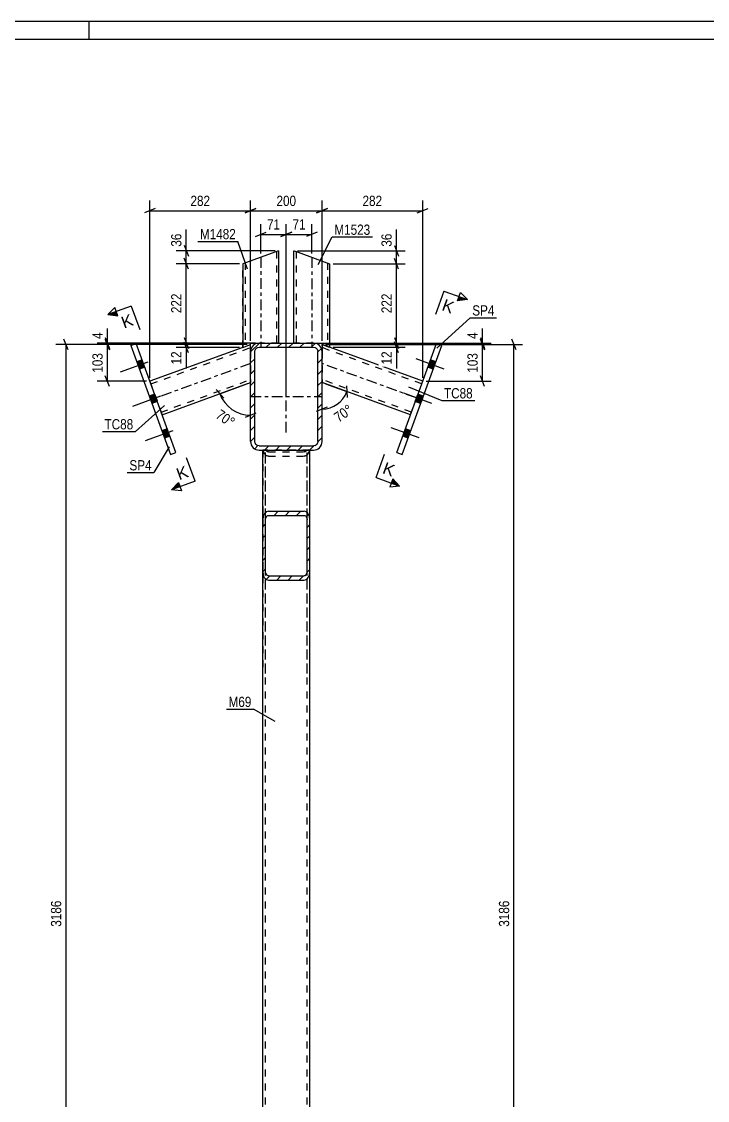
# Model space of a CAD drawing. Header units: millimetres. Extents: x 0 to 841, y 0 to 594.
# Drawn here: x 192.1 to 384.2, y 292.1 to 594 of the extents above; entities that cross this region are included whole.
import ezdxf

# ---------------------------------------------------------------- set-up
doc = ezdxf.new("R2010")
doc.units = ezdxf.units.MM
doc.linetypes.add('DXK_LINE_DOT2', pattern=[3.9198, 1.9599, -1.9599])
doc.linetypes.add('DXK_LINE_DOT3', pattern=[5.9187, 2.979, -0.9799, 0.9799, -0.9799])
doc.styles.add('Arial', font='ARIAL.TTF', dxfattribs={"height": 0.2})
doc.styles.add('Arial Narrow', font='ARIALN.TTF', dxfattribs={"height": 0.2})

# ---------------------------------------------------------------- blocks, each defined once
blk = doc.blocks.new('Unknown-389636314-26907')
at = {"color": 5, "linetype": 'Continuous'}
for p, q in [((841, 594), (0, 594)), ((211, 589), (211, 594)), ((836, 589), (5, 589))]:
    blk.add_line(p, q, dxfattribs=at)
blk = doc.blocks.new('Bolt-389636314-31165 - 31156')
at = {"linetype": 'Continuous'}
for points in [[(226.64, 497.24), (225.88, 499.31), (224.38, 498.76), (225.13, 496.7)], [(226.64, 497.24), (225.88, 499.31), (224.38, 498.76), (225.13, 496.7)], [(226.64, 497.24), (225.88, 499.31), (224.38, 498.76), (225.13, 496.7)], [(230.12, 487.66), (229.37, 489.73), (227.87, 489.18), (228.62, 487.11)], [(230.12, 487.66), (229.37, 489.73), (227.87, 489.18), (228.62, 487.11)], [(233.65, 477.98), (232.89, 480.05), (231.39, 479.5), (232.14, 477.43)], [(233.65, 477.98), (232.89, 480.05), (231.39, 479.5), (232.14, 477.43)], [(233.65, 477.98), (232.89, 480.05), (231.39, 479.5), (232.14, 477.43)]]:
    blk.add_hatch(color=1, dxfattribs=at).paths.add_polyline_path(points)
at = {"color": 1, "linetype": 'Continuous'}
for p, q in [((227.48, 498.72), (219.68, 495.88)), ((227.48, 498.72), (219.68, 495.88)), ((227.48, 498.72), (219.68, 495.88)), ((225.88, 499.31), (224.38, 498.76)), ((225.88, 499.31), (224.38, 498.76)), ((225.88, 499.31), (224.38, 498.76)), ((226.64, 497.24), (225.13, 496.7)), ((226.64, 497.24), (225.13, 496.7)), ((226.64, 497.24), (225.13, 496.7)), ((229.37, 489.73), (227.87, 489.18)), ((229.37, 489.73), (227.87, 489.18)), ((230.97, 489.14), (223.17, 486.3)), ((230.97, 489.14), (223.17, 486.3)), ((230.12, 487.66), (228.62, 487.11)), ((230.12, 487.66), (228.62, 487.11)), ((234.49, 479.46), (226.69, 476.62)), ((234.49, 479.46), (226.69, 476.62)), ((234.49, 479.46), (226.69, 476.62)), ((232.89, 480.05), (231.39, 479.5)), ((232.89, 480.05), (231.39, 479.5)), ((232.89, 480.05), (231.39, 479.5)), ((233.65, 477.98), (232.14, 477.43)), ((233.65, 477.98), (232.14, 477.43)), ((233.65, 477.98), (232.14, 477.43))]:
    blk.add_line(p, q, dxfattribs=at)
blk = doc.blocks.new('Bolt-389636314-31168 - 31156')
at = {"linetype": 'Continuous'}
for points in [[(307.36, 496.7), (308.11, 498.76), (306.61, 499.31), (305.86, 497.24)], [(307.36, 496.7), (308.11, 498.76), (306.61, 499.31), (305.86, 497.24)], [(307.36, 496.7), (308.11, 498.76), (306.61, 499.31), (305.86, 497.24)], [(303.87, 487.11), (304.62, 489.18), (303.12, 489.73), (302.37, 487.66)], [(303.87, 487.11), (304.62, 489.18), (303.12, 489.73), (302.37, 487.66)], [(300.35, 477.43), (301.1, 479.5), (299.6, 480.05), (298.84, 477.98)], [(300.35, 477.43), (301.1, 479.5), (299.6, 480.05), (298.84, 477.98)], [(300.35, 477.43), (301.1, 479.5), (299.6, 480.05), (298.84, 477.98)]]:
    blk.add_hatch(color=1, dxfattribs=at).paths.add_polyline_path(points)
at = {"color": 1, "linetype": 'Continuous'}
for p, q in [((310.46, 496.74), (302.66, 499.58)), ((310.46, 496.74), (302.66, 499.58)), ((310.46, 496.74), (302.66, 499.58)), ((308.11, 498.76), (306.61, 499.31)), ((308.11, 498.76), (306.61, 499.31)), ((308.11, 498.76), (306.61, 499.31)), ((307.36, 496.7), (305.86, 497.24)), ((307.36, 496.7), (305.86, 497.24)), ((307.36, 496.7), (305.86, 497.24)), ((306.97, 487.15), (299.17, 489.99)), ((306.97, 487.15), (299.17, 489.99)), ((304.62, 489.18), (303.12, 489.73)), ((304.62, 489.18), (303.12, 489.73)), ((303.87, 487.11), (302.37, 487.66)), ((303.87, 487.11), (302.37, 487.66)), ((303.45, 477.48), (295.65, 480.31)), ((303.45, 477.48), (295.65, 480.31)), ((303.45, 477.48), (295.65, 480.31)), ((300.35, 477.43), (298.84, 477.98)), ((300.35, 477.43), (298.84, 477.98)), ((300.35, 477.43), (298.84, 477.98)), ((301.1, 479.5), (299.6, 480.05)), ((301.1, 479.5), (299.6, 480.05)), ((301.1, 479.5), (299.6, 480.05))]:
    blk.add_line(p, q, dxfattribs=at)
blk = doc.blocks.new('Part-389636314-31374 - 31156')
at = {"color": 2, "linetype": 'Continuous'}
for p, q in [((276.25, 503.61), (276.25, 501.9)), ((276.25, 501.9), (276.25, 501.64)), ((304.44, 493.34), (278.39, 502.83)), ((301.02, 483.95), (276.25, 492.96))]:
    blk.add_line(p, q, dxfattribs=at)
at = {"color": 7, "linetype": 'DXK_LINE_DOT2'}
for p, q in [((278.39, 502.83), (276.25, 503.61)), ((276.25, 503.11), (276.25, 503.61)), ((304.16, 492.59), (276.25, 502.75)), ((276.25, 501.64), (276.25, 492.96)), ((301.29, 484.7), (276.25, 493.81)), ((301.02, 483.95), (304.44, 493.34))]:
    blk.add_line(p, q, dxfattribs=at)
at = {"color": 7, "linetype": 'DXK_LINE_DOT3'}
blk.add_line((302.73, 488.65), (276.25, 498.28), dxfattribs=at)
blk = doc.blocks.new('Part-389636314-31315 - 31156')
at = {"linetype": 'Continuous'}
h = blk.add_hatch(dxfattribs=at)
h.set_pattern_fill('', scale=0.7, style=0, pattern_type=0)
h.set_pattern_definition([(45, (256.2452, 476.4412), (-1.57154, 1.57154), [])])
h.paths.add_polyline_path([(256.25, 501.64), (256.25, 476.44), (256.43, 475.52), (256.95, 474.74), (257.73, 474.22), (258.65, 474.04), (273.85, 474.04), (274.76, 474.22), (275.54, 474.74), (276.06, 475.52), (276.25, 476.44), (276.25, 501.64), (276.06, 502.56), (275.54, 503.34), (274.76, 503.86), (273.85, 504.04), (258.65, 504.04), (257.73, 503.86), (256.95, 503.34), (256.43, 502.56)])
h.paths.add_polyline_path([(257.8, 502.49), (258.19, 502.75), (258.65, 502.84), (273.85, 502.84), (274.3, 502.75), (274.69, 502.49), (274.95, 502.1), (275.05, 501.64), (275.05, 476.44), (274.95, 475.98), (274.69, 475.59), (274.3, 475.33), (273.85, 475.24), (258.65, 475.24), (258.19, 475.33), (257.8, 475.59), (257.54, 475.98), (257.45, 476.44), (257.45, 501.64), (257.54, 502.1)])
at = {"color": 2, "linetype": 'Continuous'}
for p, q in [((256.43, 502.56), (256.25, 501.64)), ((256.25, 476.44), (256.25, 501.64)), ((257.45, 501.64), (257.54, 502.1)), ((257.45, 476.44), (257.45, 501.64)), ((258.65, 504.04), (257.73, 503.86)), ((258.19, 502.75), (258.65, 502.84)), ((258.65, 504.04), (273.85, 504.04)), ((258.65, 502.84), (273.85, 502.84)), ((274.76, 503.86), (273.85, 504.04)), ((273.85, 502.84), (274.3, 502.75)), ((274.95, 502.1), (275.05, 501.64)), ((275.05, 476.44), (275.05, 501.64)), ((276.25, 501.64), (276.06, 502.56)), ((276.25, 476.44), (276.25, 501.64)), ((256.25, 476.44), (256.43, 475.52)), ((257.54, 475.98), (257.45, 476.44)), ((257.73, 474.22), (258.65, 474.04)), ((258.65, 475.24), (258.19, 475.33)), ((258.65, 475.24), (273.85, 475.24)), ((274.3, 475.33), (273.85, 475.24)), ((273.85, 474.04), (274.76, 474.22)), ((275.05, 476.44), (274.95, 475.98)), ((276.06, 475.52), (276.25, 476.44)), ((258.65, 474.04), (273.85, 474.04))]:
    blk.add_line(p, q, dxfattribs=at)
at = {"color": 7, "linetype": 'DXK_LINE_DOT3'}
for p, q in [((266.25, 479.04), (266.25, 499.04)), ((256.25, 489.04), (276.25, 489.04))]:
    blk.add_line(p, q, dxfattribs=at)
at = {"color": 2, "linetype": 'Continuous'}
for centre, radius, start, end in [((258.65, 501.64), 2.4, 112.5, 157.5), ((258.65, 501.64), 1.2, 112.5, 157.5), ((273.85, 501.64), 1.2, 22.5, 67.5), ((273.85, 501.64), 2.4, 22.5, 67.5), ((258.65, 476.44), 2.4, 202.5, 247.5), ((258.65, 476.44), 1.2, 202.5, 247.5), ((273.85, 476.44), 1.2, 292.5, 337.5), ((273.85, 476.44), 2.4, 292.5, 337.5)]:
    blk.add_arc(centre, radius, start, end, dxfattribs=at)
blk = doc.blocks.new('Part-389636314-31344 - 31156')
at = {"color": 2, "linetype": 'Continuous'}
for p, q in [((297.17, 473.38), (308.28, 503.92)), ((298.67, 472.83), (309.79, 503.37)), ((309.79, 503.37), (308.28, 503.92)), ((297.17, 473.38), (298.67, 472.83))]:
    blk.add_line(p, q, dxfattribs=at)
blk = doc.blocks.new('Part-389636314-31359 - 31156')
at = {"color": 2, "linetype": 'Continuous'}
for p, q in [((222.7, 503.37), (224.21, 503.92)), ((222.7, 503.37), (233.82, 472.83)), ((235.32, 473.38), (224.21, 503.92)), ((233.82, 472.83), (235.32, 473.38))]:
    blk.add_line(p, q, dxfattribs=at)
blk = doc.blocks.new('Part-389636314-31363 - 31156')
at = {"color": 2, "linetype": 'Continuous'}
for p, q in [((254.1, 502.82), (228.05, 493.34)), ((256.25, 503.11), (256.25, 503.61)), ((256.25, 501.64), (256.25, 503.11)), ((231.47, 483.95), (256.25, 492.96))]:
    blk.add_line(p, q, dxfattribs=at)
at = {"color": 7, "linetype": 'DXK_LINE_DOT2'}
for p, q in [((228.33, 492.59), (256.25, 502.75)), ((254.1, 502.82), (256.25, 503.61)), ((256.25, 503.11), (256.25, 503.61)), ((256.25, 501.64), (256.25, 492.96)), ((228.05, 493.34), (231.47, 483.95)), ((231.2, 484.7), (256.25, 493.81))]:
    blk.add_line(p, q, dxfattribs=at)
at = {"color": 7, "linetype": 'DXK_LINE_DOT3'}
blk.add_line((256.25, 498.28), (229.76, 488.65), dxfattribs=at)
blk = doc.blocks.new('Part-389636314-31371 - 31156')
at = {"color": 7, "linetype": 'DXK_LINE_DOT2'}
for p, q in [((272.85, 474.04), (259.65, 474.04)), ((259.65, 440.04), (259.65, 474.04)), ((260.45, 185.04), (260.45, 474.04)), ((272.05, 185.04), (272.05, 474.04)), ((272.85, 440.04), (272.85, 474.04)), ((259.65, 185.04), (259.65, 219.04)), ((272.85, 185.04), (272.85, 219.04)), ((272.85, 185.04), (259.65, 185.04))]:
    blk.add_line(p, q, dxfattribs=at)
at = {"color": 2, "linetype": 'Continuous'}
for p, q in [((259.65, 219.04), (259.65, 440.04)), ((272.85, 219.04), (272.85, 440.04))]:
    blk.add_line(p, q, dxfattribs=at)
blk = doc.blocks.new('Part-389636314-31391 - 31156')
at = {"color": 7, "linetype": 'DXK_LINE_DOT2'}
for p, q in [((272.85, 474.04), (259.65, 474.04)), ((259.65, 474.04), (259.65, 411.53)), ((259.74, 474.04), (259.77, 473.83)), ((260.45, 411.53), (260.45, 474.04)), ((260.68, 473.9), (260.61, 474.04)), ((260.63, 472.57), (261.25, 472.39)), ((260.94, 473.65), (260.68, 473.9)), ((261.25, 473.56), (260.94, 473.65)), ((261.25, 473.56), (271.25, 473.56)), ((261.25, 472.39), (271.25, 472.39)), ((271.55, 473.65), (271.25, 473.56)), ((271.25, 472.39), (271.81, 472.55)), ((271.81, 473.9), (271.55, 473.65)), ((271.88, 474.04), (271.81, 473.9)), ((271.81, 472.55), (271.86, 472.57)), ((272.05, 411.53), (272.05, 474.04)), ((272.72, 473.83), (272.75, 474.04)), ((272.85, 411.53), (272.85, 474.04))]:
    blk.add_line(p, q, dxfattribs=at)
for centre, start, end in [((261.84, 474.32), 193.2949, 235.5336), ((270.65, 474.32), 304.4664, 346.7051)]:
    blk.add_arc(centre, 2.13, start, end, dxfattribs=at)
blk = doc.blocks.new('Part-389636314-31394 - 31156')
at = {"linetype": 'Continuous'}
h = blk.add_hatch(dxfattribs=at)
h.set_pattern_fill('', scale=0.7, style=0, pattern_type=0)
h.set_pattern_definition([(45, (259.6452, 440.0424), (-1.57154, 1.57154), [])])
h.paths.add_polyline_path([(259.65, 454.64), (259.65, 440.04), (259.77, 439.15), (260.11, 438.39), (260.63, 437.88), (261.25, 437.71), (271.25, 437.71), (271.86, 437.88), (272.38, 438.39), (272.72, 439.15), (272.85, 440.04), (272.85, 454.64), (272.72, 455.53), (272.38, 456.29), (271.86, 456.8), (271.25, 456.97), (261.25, 456.97), (260.63, 456.8), (260.11, 456.29), (259.77, 455.53)])
h.paths.add_polyline_path([(260.68, 455.46), (260.94, 455.72), (261.25, 455.81), (271.25, 455.81), (271.55, 455.72), (271.81, 455.46), (271.98, 455.09), (272.05, 454.64), (272.05, 440.04), (271.98, 439.6), (271.81, 439.22), (271.55, 438.96), (271.25, 438.87), (261.25, 438.87), (260.94, 438.96), (260.68, 439.22), (260.51, 439.6), (260.45, 440.04), (260.45, 454.64), (260.51, 455.09)])
at = {"color": 2, "linetype": 'Continuous'}
for p, q in [((259.65, 454.64), (259.65, 474.04)), ((272.85, 454.64), (272.85, 474.04)), ((261.25, 456.97), (260.63, 456.8)), ((261.25, 456.97), (271.25, 456.97)), ((271.86, 456.8), (271.25, 456.97)), ((259.77, 455.53), (259.65, 454.64)), ((259.65, 440.04), (259.65, 454.64)), ((260.45, 454.64), (260.51, 455.09)), ((260.45, 440.04), (260.45, 454.64)), ((260.94, 455.72), (261.25, 455.81)), ((261.25, 455.81), (271.25, 455.81)), ((271.25, 455.81), (271.55, 455.72)), ((271.98, 455.09), (272.05, 454.64)), ((272.05, 440.04), (272.05, 454.64)), ((272.85, 454.64), (272.72, 455.53)), ((272.85, 440.04), (272.85, 454.64)), ((259.65, 440.04), (259.77, 439.15)), ((260.51, 439.6), (260.45, 440.04)), ((260.63, 437.88), (261.25, 437.71)), ((261.25, 438.87), (260.94, 438.96)), ((261.25, 438.87), (271.25, 438.87)), ((271.55, 438.96), (271.25, 438.87)), ((271.25, 437.71), (271.86, 437.88)), ((272.05, 440.04), (271.98, 439.6)), ((272.72, 439.15), (272.85, 440.04)), ((261.25, 437.71), (271.25, 437.71))]:
    blk.add_line(p, q, dxfattribs=at)
at = {"color": 7, "linetype": 'DXK_LINE_DOT2'}
for p, q in [((272.85, 474.04), (259.65, 474.04)), ((259.77, 473.83), (259.74, 474.04)), ((260.45, 440.04), (260.45, 474.04)), ((260.61, 474.04), (260.68, 473.9)), ((261.25, 472.39), (260.63, 472.57)), ((260.68, 473.9), (260.94, 473.65)), ((260.94, 473.65), (261.25, 473.56)), ((261.25, 473.56), (271.25, 473.56)), ((261.25, 472.39), (271.25, 472.39)), ((271.25, 473.56), (271.55, 473.65)), ((271.86, 472.57), (271.25, 472.39)), ((271.55, 473.65), (271.81, 473.9)), ((271.81, 473.9), (271.88, 474.04)), ((272.05, 440.04), (272.05, 474.04)), ((272.75, 474.04), (272.72, 473.83)), ((259.65, 440.04), (259.65, 454.64)), ((272.85, 440.04), (272.85, 454.64))]:
    blk.add_line(p, q, dxfattribs=at)
for centre, start, end in [((261.84, 474.32), 193.2949, 235.5336), ((270.65, 474.32), 304.4664, 346.7051)]:
    blk.add_arc(centre, 2.13, start, end, dxfattribs=at)
at = {"color": 2, "linetype": 'Continuous'}
for centre, radius, start, end in [((261.84, 455.04), 2.13, 124.4664, 166.7051), ((270.65, 455.04), 2.13, 13.2949, 55.5336), ((261.54, 454.84), 1.06, 124.4664, 166.7051), ((270.95, 454.84), 1.06, 13.2949, 55.5336), ((261.84, 439.64), 2.13, 193.2949, 235.5336), ((261.54, 439.84), 1.06, 193.2949, 235.5336), ((270.95, 439.84), 1.06, 304.4664, 346.7051), ((270.65, 439.64), 2.13, 304.4664, 346.7051)]:
    blk.add_arc(centre, radius, start, end, dxfattribs=at)
blk = doc.blocks.new('Part-389636314-48271 - 31156')
at = {"color": 2, "linetype": 'Continuous'}
for p, q in [((268.39, 504.04), (268.39, 529.87)), ((268.39, 529.87), (268.48, 529.84)), ((268.48, 529.84), (268.74, 529.74)), ((268.74, 529.74), (269.59, 529.43)), ((269.59, 529.43), (278.39, 526.23)), ((278.39, 526.23), (278.39, 502.83)), ((273.85, 504.04), (276.25, 504.04)), ((276.25, 504.04), (276.25, 503.6)), ((276.25, 503.6), (278.29, 502.86)), ((278.39, 502.83), (278.29, 502.86))]:
    blk.add_line(p, q, dxfattribs=at)
at = {"color": 7, "linetype": 'DXK_LINE_DOT2'}
for p, q in [((268.74, 529.74), (269.36, 529.52)), ((268.99, 529.65), (268.99, 504.04)), ((268.99, 529.65), (269.03, 529.64)), ((269.13, 529.6), (269.59, 529.43)), ((277.79, 526.45), (277.79, 503.04)), ((273.85, 504.04), (268.39, 504.04))]:
    blk.add_line(p, q, dxfattribs=at)
at = {"color": 7, "linetype": 'DXK_LINE_DOT3'}
blk.add_line((273.39, 528.05), (273.39, 502.83), dxfattribs=at)
blk = doc.blocks.new('Part-389636314-48272 - 31156')
at = {"color": 2, "linetype": 'Continuous'}
for p, q in [((264.1, 529.88), (254.1, 526.24)), ((264.1, 529.88), (264.1, 504.04)), ((254.1, 526.24), (254.1, 502.82)), ((254.1, 502.82), (256.25, 503.6)), ((256.25, 503.6), (256.25, 504.04)), ((256.25, 504.04), (258.65, 504.04))]:
    blk.add_line(p, q, dxfattribs=at)
at = {"color": 7, "linetype": 'DXK_LINE_DOT2'}
for p, q in [((263.5, 529.66), (263.5, 504.04)), ((254.1, 502.82), (254.1, 526.24)), ((254.7, 526.46), (254.75, 526.47)), ((254.7, 526.46), (254.7, 503.04)), ((256.25, 504.04), (256.25, 504)), ((256.25, 504), (256.25, 504.04)), ((264.1, 504.04), (258.65, 504.04))]:
    blk.add_line(p, q, dxfattribs=at)
at = {"color": 7, "linetype": 'DXK_LINE_DOT3'}
blk.add_line((259.1, 528.06), (259.1, 502.82), dxfattribs=at)
blk = doc.blocks.new('StraightDimension-389636314-37962 - 31156')
at = {"color": 7, "linetype": 'Continuous'}
for p, q in [((215.55, 505.54), (216.75, 502.54)), ((216.75, 502.11), (215.55, 505.11)), ((257.65, 504.04), (213.3, 504.04)), ((255.25, 503.61), (213.3, 503.61)), ((216.15, 503.61), (216.15, 504.04))]:
    blk.add_line(p, q, dxfattribs=at)
at = {"color": 0}
blk.add_wipeout([(215.4, 507.59), (211.2, 507.59), (211.2, 504.57), (215.4, 504.57)], dxfattribs=at)
at = {"color": 7, "linetype": 'Continuous'}
blk.add_line((216.15, 504.04), (216.15, 508.12), dxfattribs=at)
blk.add_line((216.15, 504.04), (216.15, 508.12), dxfattribs=at)
at = {"color": 3, "style": 'Arial Narrow'}
blk.add_text('4', height=2.86, rotation=90.0002, dxfattribs=at).set_placement((214.8, 505.17))
blk = doc.blocks.new('StraightDimension-389636314-38076 - 31156')
at = {"color": 7, "linetype": 'Continuous'}
for p, q in [((330.61, 502.11), (329.41, 505.11)), ((277.25, 503.61), (332.41, 503.61)), ((330.01, 185.04), (330.01, 503.61))]:
    blk.add_line(p, q, dxfattribs=at)
at = {"color": 0}
blk.add_wipeout([(329.26, 348.58), (325.06, 348.58), (325.06, 340.07), (329.26, 340.07)], dxfattribs=at)
at = {"color": 3, "style": 'Arial Narrow'}
blk.add_text('3186', height=2.863, rotation=90.0002, dxfattribs=at).set_placement((328.66, 340.67))
blk = doc.blocks.new('StraightDimension-389636314-37984 - 31156')
at = {"color": 7, "linetype": 'Continuous'}
for p, q in [((205.15, 502.11), (203.95, 505.11)), ((255.25, 503.61), (201.7, 503.61)), ((204.55, 185.04), (204.55, 503.61))]:
    blk.add_line(p, q, dxfattribs=at)
at = {"color": 0}
blk.add_wipeout([(203.8, 348.58), (199.6, 348.58), (199.6, 340.07), (203.8, 340.07)], dxfattribs=at)
at = {"color": 3, "style": 'Arial Narrow'}
blk.add_text('3186', height=2.863, rotation=90.0002, dxfattribs=at).set_placement((203.2, 340.67))
blk = doc.blocks.new('StraightDimension-389636314-37836 - 31156')
at = {"color": 7, "linetype": 'Continuous'}
for p, q in [((228.05, 494.34), (228.05, 543.89)), ((256.25, 504.61), (256.25, 543.89)), ((229.55, 541.64), (226.55, 540.44)), ((228.05, 541.04), (256.25, 541.04)), ((254.75, 540.44), (257.75, 541.64))]:
    blk.add_line(p, q, dxfattribs=at)
at = {"color": 0}
blk.add_wipeout([(245.49, 541.79), (245.49, 545.99), (238.81, 545.99), (238.81, 541.79)], dxfattribs=at)
at = {"color": 3, "style": 'Arial Narrow'}
blk.add_text('282', height=2.863, dxfattribs=at).set_placement((239.41, 542.39))
blk = doc.blocks.new('StraightDimension-389636314-37835 - 31156')
at = {"color": 7, "linetype": 'Continuous'}
for p, q in [((256.25, 504.61), (256.25, 543.89)), ((276.25, 504.61), (276.25, 543.89)), ((257.75, 541.64), (254.75, 540.44)), ((256.25, 541.04), (276.25, 541.04)), ((274.75, 540.44), (277.75, 541.64))]:
    blk.add_line(p, q, dxfattribs=at)
at = {"color": 0}
blk.add_wipeout([(269.59, 541.79), (269.59, 545.99), (262.9, 545.99), (262.9, 541.79)], dxfattribs=at)
at = {"color": 3, "style": 'Arial Narrow'}
blk.add_text('200', height=2.863, dxfattribs=at).set_placement((263.5, 542.39))
blk = doc.blocks.new('StraightDimension-389636314-38117 - 31156')
at = {"color": 7, "linetype": 'Continuous'}
for p, q in [((320.59, 505.11), (321.79, 502.11)), ((277.25, 503.61), (323.59, 503.61)), ((321.19, 493.34), (321.19, 503.61)), ((305.44, 493.34), (323.59, 493.34)), ((321.79, 491.84), (320.59, 494.84))]:
    blk.add_line(p, q, dxfattribs=at)
at = {"color": 0}
blk.add_wipeout([(320.44, 501.82), (316.24, 501.82), (316.24, 495.13), (320.44, 495.13)], dxfattribs=at)
at = {"color": 3, "style": 'Arial Narrow'}
blk.add_text('103', height=2.863, rotation=90.0002, dxfattribs=at).set_placement((319.84, 495.73))
blk = doc.blocks.new('StraightDimension-389636314-37963 - 31156')
at = {"color": 7, "linetype": 'Continuous'}
for p, q in [((215.55, 505.11), (216.75, 502.11)), ((255.25, 503.61), (213.3, 503.61)), ((216.15, 493.34), (216.15, 503.61)), ((227.05, 493.34), (213.3, 493.34)), ((216.75, 491.84), (215.55, 494.84))]:
    blk.add_line(p, q, dxfattribs=at)
at = {"color": 0}
blk.add_wipeout([(215.4, 501.82), (211.2, 501.82), (211.2, 495.13), (215.4, 495.13)], dxfattribs=at)
at = {"color": 3, "style": 'Arial Narrow'}
blk.add_text('103', height=2.863, rotation=90.0002, dxfattribs=at).set_placement((214.8, 495.73))
blk = doc.blocks.new('StraightDimension-389636314-37834 - 31156')
at = {"color": 7, "linetype": 'Continuous'}
for p, q in [((276.25, 504.61), (276.25, 543.89)), ((304.44, 494.34), (304.44, 543.89)), ((277.75, 541.64), (274.75, 540.44)), ((276.25, 541.04), (304.44, 541.04)), ((302.94, 540.44), (305.94, 541.64))]:
    blk.add_line(p, q, dxfattribs=at)
at = {"color": 0}
blk.add_wipeout([(293.68, 541.79), (293.68, 545.99), (287, 545.99), (287, 541.79)], dxfattribs=at)
at = {"color": 3, "style": 'Arial Narrow'}
blk.add_text('282', height=2.863, dxfattribs=at).set_placement((287.6, 542.39))
blk = doc.blocks.new('StraightDimension-389636314-38116 - 31156')
at = {"color": 7, "linetype": 'Continuous'}
for p, q in [((320.59, 505.54), (321.79, 502.54)), ((321.79, 502.11), (320.59, 505.11)), ((274.85, 504.04), (323.59, 504.04)), ((277.25, 503.61), (323.59, 503.61)), ((321.19, 503.61), (321.19, 504.04))]:
    blk.add_line(p, q, dxfattribs=at)
at = {"color": 0}
blk.add_wipeout([(320.44, 507.59), (316.24, 507.59), (316.24, 504.57), (320.44, 504.57)], dxfattribs=at)
at = {"color": 7, "linetype": 'Continuous'}
blk.add_line((321.19, 504.04), (321.19, 508.12), dxfattribs=at)
blk.add_line((321.19, 504.04), (321.19, 508.12), dxfattribs=at)
at = {"color": 3, "style": 'Arial Narrow'}
blk.add_text('4', height=2.86, rotation=90.0002, dxfattribs=at).set_placement((319.84, 505.17))
blk = doc.blocks.new('StraightDimension-389636314-51051 - 31156')
at = {"color": 7, "linetype": 'Continuous'}
for p, q in [((263.1, 529.88), (235.36, 529.88)), ((237.61, 531.38), (238.81, 528.38)), ((238.21, 526.24), (238.21, 529.88)), ((253.1, 526.24), (235.36, 526.24)), ((238.81, 524.74), (237.61, 527.74))]:
    blk.add_line(p, q, dxfattribs=at)
at = {"color": 0}
blk.add_wipeout([(237.46, 535.26), (233.26, 535.26), (233.26, 530.4), (237.46, 530.4)], dxfattribs=at)
at = {"color": 7, "linetype": 'Continuous'}
blk.add_line((238.21, 529.88), (238.21, 535.78), dxfattribs=at)
blk.add_line((238.21, 529.88), (238.21, 535.78), dxfattribs=at)
at = {"color": 3, "style": 'Arial Narrow'}
blk.add_text('36', height=2.863, rotation=90.0002, dxfattribs=at).set_placement((236.86, 531))
blk = doc.blocks.new('StraightDimension-389636314-51052 - 31156')
at = {"color": 7, "linetype": 'Continuous'}
for p, q in [((253.1, 526.24), (235.36, 526.24)), ((238.81, 524.74), (237.61, 527.74)), ((238.21, 504.04), (238.21, 526.24)), ((237.61, 505.54), (238.81, 502.54)), ((255.25, 504.04), (235.36, 504.04))]:
    blk.add_line(p, q, dxfattribs=at)
at = {"color": 0}
blk.add_wipeout([(237.46, 518.48), (233.26, 518.48), (233.26, 511.8), (237.46, 511.8)], dxfattribs=at)
at = {"color": 3, "style": 'Arial Narrow'}
blk.add_text('222', height=2.863, rotation=90.0002, dxfattribs=at).set_placement((236.86, 512.4))
blk = doc.blocks.new('StraightDimension-389636314-51053 - 31156')
at = {"color": 7, "linetype": 'Continuous'}
for p, q in [((237.61, 505.54), (238.81, 502.54)), ((238.81, 501.32), (237.61, 504.32)), ((255.25, 504.04), (235.36, 504.04)), ((253.1, 502.82), (235.36, 502.82)), ((238.21, 502.82), (238.21, 504.04))]:
    blk.add_line(p, q, dxfattribs=at)
at = {"color": 0}
blk.add_wipeout([(237.46, 502.3), (233.26, 502.3), (233.26, 497.44), (237.46, 497.44)], dxfattribs=at)
at = {"color": 7, "linetype": 'Continuous'}
blk.add_line((238.21, 502.82), (238.21, 496.92), dxfattribs=at)
blk.add_line((238.21, 502.82), (238.21, 496.92), dxfattribs=at)
at = {"color": 3, "style": 'Arial Narrow'}
blk.add_text('12', height=2.863, rotation=90.0002, dxfattribs=at).set_placement((236.86, 498.04))
blk = doc.blocks.new('StraightDimension-389636314-51120 - 31156')
at = {"color": 7, "linetype": 'Continuous'}
for p, q in [((264.75, 533.85), (267.75, 535.05)), ((266.25, 490.04), (266.25, 537.3)), ((266.25, 534.45), (273.39, 534.45)), ((274.89, 535.05), (271.89, 533.85)), ((273.39, 529.05), (273.39, 537.3))]:
    blk.add_line(p, q, dxfattribs=at)
at = {"color": 0}
blk.add_wipeout([(272.24, 535.2), (272.24, 539.4), (267.39, 539.4), (267.39, 535.2)], dxfattribs=at)
at = {"color": 3, "style": 'Arial Narrow'}
blk.add_text('71', height=2.863, dxfattribs=at).set_placement((267.99, 535.8))
blk = doc.blocks.new('StraightDimension-389636314-51121 - 31156')
at = {"color": 7, "linetype": 'Continuous'}
for p, q in [((257.6, 533.85), (260.6, 535.05)), ((259.1, 529.06), (259.1, 537.3)), ((259.1, 534.45), (266.25, 534.45)), ((267.75, 535.05), (264.75, 533.85)), ((266.25, 490.04), (266.25, 537.3))]:
    blk.add_line(p, q, dxfattribs=at)
at = {"color": 0}
blk.add_wipeout([(265.1, 535.2), (265.1, 539.4), (260.24, 539.4), (260.24, 535.2)], dxfattribs=at)
at = {"color": 3, "style": 'Arial Narrow'}
blk.add_text('71', height=2.863, dxfattribs=at).set_placement((260.84, 535.8))
blk = doc.blocks.new('StraightDimension-389636314-51183 - 31156')
at = {"color": 7, "linetype": 'Continuous'}
for p, q in [((269.39, 529.87), (299.51, 529.87)), ((296.51, 531.37), (297.71, 528.37)), ((297.11, 526.23), (297.11, 529.87)), ((279.39, 526.23), (299.51, 526.23)), ((297.71, 524.73), (296.51, 527.73))]:
    blk.add_line(p, q, dxfattribs=at)
at = {"color": 0}
blk.add_wipeout([(296.36, 535.25), (292.16, 535.25), (292.16, 530.4), (296.36, 530.4)], dxfattribs=at)
at = {"color": 7, "linetype": 'Continuous'}
blk.add_line((297.11, 529.87), (297.11, 535.78), dxfattribs=at)
blk.add_line((297.11, 529.87), (297.11, 535.78), dxfattribs=at)
at = {"color": 3, "style": 'Arial Narrow'}
blk.add_text('36', height=2.863, rotation=90.0002, dxfattribs=at).set_placement((295.76, 531))
blk = doc.blocks.new('StraightDimension-389636314-51184 - 31156')
at = {"color": 7, "linetype": 'Continuous'}
for p, q in [((279.39, 526.23), (299.51, 526.23)), ((297.71, 524.73), (296.51, 527.73)), ((297.11, 504.04), (297.11, 526.23)), ((296.51, 505.54), (297.71, 502.54)), ((277.25, 504.04), (299.51, 504.04))]:
    blk.add_line(p, q, dxfattribs=at)
at = {"color": 0}
blk.add_wipeout([(296.36, 518.48), (292.16, 518.48), (292.16, 511.79), (296.36, 511.79)], dxfattribs=at)
at = {"color": 3, "style": 'Arial Narrow'}
blk.add_text('222', height=2.863, rotation=90.0002, dxfattribs=at).set_placement((295.76, 512.39))
blk = doc.blocks.new('StraightDimension-389636314-51185 - 31156')
at = {"color": 7, "linetype": 'Continuous'}
for p, q in [((296.51, 505.54), (297.71, 502.54)), ((297.71, 501.33), (296.51, 504.33)), ((277.25, 504.04), (299.51, 504.04)), ((279.39, 502.83), (299.51, 502.83)), ((297.11, 502.83), (297.11, 504.04))]:
    blk.add_line(p, q, dxfattribs=at)
at = {"color": 0}
blk.add_wipeout([(296.36, 502.3), (292.16, 502.3), (292.16, 497.44), (296.36, 497.44)], dxfattribs=at)
at = {"color": 7, "linetype": 'Continuous'}
blk.add_line((297.11, 502.83), (297.11, 496.92), dxfattribs=at)
blk.add_line((297.11, 502.83), (297.11, 496.92), dxfattribs=at)
at = {"color": 3, "style": 'Arial Narrow'}
blk.add_text('12', height=2.863, rotation=90.0002, dxfattribs=at).set_placement((295.76, 498.04))
blk = doc.blocks.new('AngleDimension-389636314-51274 - 31156')
at = {"color": 7, "linetype": 'Continuous'}
for p, q in [((247.64, 489.83), (256.25, 492.96)), ((255.31, 492.62), (247.64, 489.83)), ((256.25, 483.81), (256.25, 492.96)), ((246.56, 491.04), (248.72, 488.63)), ((257.75, 484.41), (254.75, 483.21))]:
    blk.add_line(p, q, dxfattribs=at)
blk.add_arc((256.25, 492.96), 9.16, 200, 270, dxfattribs=at)
at = {"color": 0}
blk.add_wipeout([(250.71, 479.43), (253.12, 482.87), (247.83, 486.58), (245.42, 483.14)], dxfattribs=at)
at = {"color": 3, "style": 'Arial Narrow'}
blk.add_text('70°', height=2.863, rotation=-35.002, dxfattribs=at).set_placement((246.26, 483.28))
blk = doc.blocks.new('AngleDimension-389636314-51278 - 31156')
at = {"color": 7, "linetype": 'Continuous'}
for p, q in [((283.2, 490.43), (276.25, 492.96)), ((276.25, 485.57), (276.25, 492.96)), ((277.18, 492.62), (283.2, 490.43)), ((283.15, 492.05), (283.25, 488.82)), ((274.75, 484.97), (277.75, 486.17))]:
    blk.add_line(p, q, dxfattribs=at)
blk.add_arc((276.25, 492.96), 7.4, 270, 340, dxfattribs=at)
at = {"color": 0}
blk.add_wipeout([(286.06, 484.58), (283.65, 488.02), (278.36, 484.31), (280.77, 480.87)], dxfattribs=at)
at = {"color": 3, "style": 'Arial Narrow'}
blk.add_text('70°', height=2.863, rotation=35.002, dxfattribs=at).set_placement((280.92, 481.71))
blk = doc.blocks.new('Mark-389636314-37491 - 31156')
at = {"color": 0}
blk.add_wipeout([(318.46, 488.54), (318.46, 491.54), (310.42, 491.54), (310.42, 488.54)], dxfattribs=at)
blk.add_wipeout([(318.46, 488.54), (318.46, 491.54), (310.42, 491.54), (310.42, 488.54)], dxfattribs=at)
at = {"color": 30, "linetype": 'Continuous'}
for p, q in [((300.51, 491.74), (309.82, 487.94)), ((309.82, 487.94), (319.06, 487.94))]:
    blk.add_line(p, q, dxfattribs=at)
at = {"color": 3, "style": 'Arial Narrow'}
blk.add_text('TC88', height=2.863, dxfattribs=at).set_placement((310.42, 488.54))
blk = doc.blocks.new('SectionMark-389636314-38897 - 31156')
at = {"color": 6, "linetype": 'Continuous'}
blk.add_line((297.98, 463.97), (295.2, 463.65), dxfattribs=at)
at = {"color": 0, "linetype": 'Continuous'}
for points in [[(312.47, 512.23), (313.67, 515.52), (310.74, 516.58), (309.55, 513.3)], [(295.86, 466.6), (297.06, 469.89), (294.14, 470.96), (292.94, 467.67)]]:
    blk.add_wipeout(points, dxfattribs=at)
at = {"linetype": 'Continuous'}
for points in [[(314.2, 515.86), (314.63, 517.03), (316.98, 516.18)], [(295.63, 464.82), (296.06, 466), (297.98, 463.97)]]:
    blk.add_hatch(color=6, dxfattribs=at).paths.add_polyline_path(points)
at = {"color": 6, "linetype": 'Continuous'}
for p, q in [((310.4, 518.57), (308.01, 511.99)), ((310.4, 518.57), (316.98, 516.18)), ((314.2, 515.86), (315.06, 518.21)), ((315.06, 518.21), (316.98, 516.18)), ((316.98, 516.18), (314.2, 515.86)), ((291.4, 466.36), (293.79, 472.94)), ((291.4, 466.36), (297.98, 463.97)), ((296.06, 466), (295.2, 463.65)), ((297.98, 463.97), (296.06, 466))]:
    blk.add_line(p, q, dxfattribs=at)
at = {"color": 3, "linetype": 'Continuous', "style": 'Arial'}
for p in [(309.55, 513.3), (292.94, 467.67)]:
    blk.add_text('K', height=3.34, rotation=-20.002, dxfattribs=at).set_placement(p)
blk = doc.blocks.new('SectionMark-389636314-38896 - 31156')
at = {"color": 6, "linetype": 'Continuous'}
blk.add_line((236.88, 462.65), (234.11, 462.97), dxfattribs=at)
at = {"color": 0, "linetype": 'Continuous'}
for points in [[(223.7, 509.1), (222.5, 512.39), (219.58, 511.33), (220.78, 508.04)], [(239.15, 466.66), (237.95, 469.95), (235.03, 468.89), (236.22, 465.6)]]:
    blk.add_wipeout(points, dxfattribs=at)
at = {"linetype": 'Continuous'}
for points in [[(218.62, 512.84), (219.04, 511.66), (216.27, 511.98)], [(236.03, 465), (236.46, 463.82), (234.11, 462.97)]]:
    blk.add_hatch(color=6, dxfattribs=at).paths.add_polyline_path(points)
at = {"color": 6, "linetype": 'Continuous'}
for p, q in [((222.84, 514.38), (216.27, 511.98)), ((216.27, 511.98), (218.19, 514.01)), ((219.04, 511.66), (218.19, 514.01)), ((222.84, 514.38), (225.24, 507.8)), ((216.27, 511.98), (219.04, 511.66)), ((240.68, 465.36), (238.29, 471.94)), ((240.68, 465.36), (234.11, 462.97)), ((234.11, 462.97), (236.03, 465)), ((236.03, 465), (236.88, 462.65))]:
    blk.add_line(p, q, dxfattribs=at)
at = {"color": 3, "linetype": 'Continuous', "style": 'Arial'}
for p in [(220.78, 508.04), (236.22, 465.6)]:
    blk.add_text('K', height=3.34, rotation=20.002, dxfattribs=at).set_placement(p)
blk = doc.blocks.new('Mark-389636314-37479 - 31156')
at = {"color": 0}
blk.add_wipeout([(228.52, 468.39), (228.52, 471.39), (222.31, 471.39), (222.31, 468.39)], dxfattribs=at)
blk.add_wipeout([(228.52, 468.39), (228.52, 471.39), (222.31, 471.39), (222.31, 468.39)], dxfattribs=at)
at = {"color": 30, "linetype": 'Continuous'}
for p in [(233.44, 474.95), (221.71, 467.79)]:
    blk.add_line(p, (229.12, 467.79), dxfattribs=at)
at = {"color": 3, "style": 'Arial Narrow'}
blk.add_text('SP4', height=2.863, dxfattribs=at).set_placement((222.31, 468.39))
blk = doc.blocks.new('Mark-389636314-37473 - 31156')
at = {"color": 0}
blk.add_wipeout([(324.54, 511.73), (324.54, 514.73), (318.33, 514.73), (318.33, 511.73)], dxfattribs=at)
blk.add_wipeout([(324.54, 511.73), (324.54, 514.73), (318.33, 514.73), (318.33, 511.73)], dxfattribs=at)
at = {"color": 30, "linetype": 'Continuous'}
for p, q in [((308.36, 502.63), (317.73, 511.13)), ((317.73, 511.13), (325.14, 511.13))]:
    blk.add_line(p, q, dxfattribs=at)
at = {"color": 3, "style": 'Arial Narrow'}
blk.add_text('SP4', height=2.863, dxfattribs=at).set_placement((318.33, 511.73))
blk = doc.blocks.new('Mark-389636314-37485 - 31156')
at = {"color": 0}
blk.add_wipeout([(223.38, 479.87), (223.38, 482.87), (215.34, 482.87), (215.34, 479.87)], dxfattribs=at)
blk.add_wipeout([(223.38, 479.87), (223.38, 482.87), (215.34, 482.87), (215.34, 479.87)], dxfattribs=at)
at = {"color": 30, "linetype": 'Continuous'}
for p in [(232.14, 486.57), (214.74, 479.27)]:
    blk.add_line(p, (223.98, 479.27), dxfattribs=at)
at = {"color": 3, "style": 'Arial Narrow'}
blk.add_text('TC88', height=2.863, dxfattribs=at).set_placement((215.34, 479.87))
blk = doc.blocks.new('Mark-389636314-37821 - 31156')
at = {"color": 0}
blk.add_wipeout([(256.48, 402.17), (256.48, 405.17), (250.08, 405.17), (250.08, 402.17)], dxfattribs=at)
blk.add_wipeout([(256.48, 402.17), (256.48, 405.17), (250.08, 405.17), (250.08, 402.17)], dxfattribs=at)
at = {"color": 30, "linetype": 'Continuous'}
for p in [(249.48, 401.57), (263.14, 398.07)]:
    blk.add_line(p, (257.08, 401.57), dxfattribs=at)
at = {"color": 3, "style": 'Arial Narrow'}
blk.add_text('M69', height=2.863, dxfattribs=at).set_placement((250.08, 402.17))
blk = doc.blocks.new('Mark-389636314-51261 - 31156')
at = {"color": 0}
blk.add_wipeout([(289.77, 534.32), (289.77, 537.32), (279.71, 537.32), (279.71, 534.32)], dxfattribs=at)
blk.add_wipeout([(289.77, 534.32), (289.77, 537.32), (279.71, 537.32), (279.71, 534.32)], dxfattribs=at)
at = {"color": 30, "linetype": 'Continuous'}
for p, q in [((275.2, 526.01), (279.11, 533.72)), ((279.11, 533.72), (290.37, 533.72))]:
    blk.add_line(p, q, dxfattribs=at)
at = {"color": 3, "style": 'Arial Narrow'}
blk.add_text('M1523', height=2.863, dxfattribs=at).set_placement((279.71, 534.32))
blk = doc.blocks.new('Mark-389636314-51264 - 31156')
at = {"color": 0}
blk.add_wipeout([(252.11, 533.09), (252.11, 536.09), (242.06, 536.09), (242.06, 533.09)], dxfattribs=at)
blk.add_wipeout([(252.11, 533.09), (252.11, 536.09), (242.06, 536.09), (242.06, 533.09)], dxfattribs=at)
at = {"color": 30, "linetype": 'Continuous'}
for p in [(241.46, 532.49), (255.34, 524.71)]:
    blk.add_line(p, (252.71, 532.49), dxfattribs=at)
at = {"color": 3, "style": 'Arial Narrow'}
blk.add_text('M1482', height=2.863, dxfattribs=at).set_placement((242.06, 533.09))

msp = doc.modelspace()

# ---------------------------------------------------------------- block references
for name in ['Unknown-389636314-26907', 'Part-389636314-48272 - 31156', 'Part-389636314-48271 - 31156', 'Part-389636314-31359 - 31156', 'Part-389636314-31363 - 31156', 'Part-389636314-31315 - 31156', 'Part-389636314-31374 - 31156', 'Part-389636314-31344 - 31156', 'Bolt-389636314-31165 - 31156', 'Bolt-389636314-31168 - 31156', 'Part-389636314-31371 - 31156', 'Part-389636314-31391 - 31156', 'Part-389636314-31394 - 31156']:
    msp.add_blockref(name, (0, 0))

# ---------------------------------------------------------------- next in the draw order: block references
for name in ['StraightDimension-389636314-37962 - 31156', 'StraightDimension-389636314-38076 - 31156']:
    msp.add_blockref(name, (0, 0))

# ---------------------------------------------------------------- next in the draw order: block references
msp.add_blockref('StraightDimension-389636314-37984 - 31156', (0, 0))

# ---------------------------------------------------------------- next in the draw order: block references
for name in ['StraightDimension-389636314-37836 - 31156', 'Mark-389636314-37821 - 31156']:
    msp.add_blockref(name, (0, 0))

# ---------------------------------------------------------------- next in the draw order: block references
msp.add_blockref('StraightDimension-389636314-37835 - 31156', (0, 0))

# ---------------------------------------------------------------- next in the draw order: block references
for name in ['StraightDimension-389636314-51051 - 31156', 'StraightDimension-389636314-37963 - 31156', 'StraightDimension-389636314-38117 - 31156']:
    msp.add_blockref(name, (0, 0))

# ---------------------------------------------------------------- next in the draw order: block references
for name in ['StraightDimension-389636314-37834 - 31156', 'StraightDimension-389636314-51052 - 31156', 'Mark-389636314-37491 - 31156']:
    msp.add_blockref(name, (0, 0))

# ---------------------------------------------------------------- next in the draw order: block references
for name in ['Mark-389636314-51264 - 31156', 'StraightDimension-389636314-38116 - 31156', 'StraightDimension-389636314-51053 - 31156']:
    msp.add_blockref(name, (0, 0))

# ---------------------------------------------------------------- next in the draw order: block references
for name in ['StraightDimension-389636314-51120 - 31156', 'SectionMark-389636314-38896 - 31156']:
    msp.add_blockref(name, (0, 0))

# ---------------------------------------------------------------- next in the draw order: block references
for name in ['StraightDimension-389636314-51121 - 31156', 'StraightDimension-389636314-51183 - 31156', 'AngleDimension-389636314-51278 - 31156', 'Mark-389636314-37485 - 31156', 'Mark-389636314-37479 - 31156']:
    msp.add_blockref(name, (0, 0))

# ---------------------------------------------------------------- next in the draw order: block references
for name in ['StraightDimension-389636314-51184 - 31156', 'AngleDimension-389636314-51274 - 31156']:
    msp.add_blockref(name, (0, 0))

# ---------------------------------------------------------------- next in the draw order: block references
for name in ['Mark-389636314-51261 - 31156', 'StraightDimension-389636314-51185 - 31156']:
    msp.add_blockref(name, (0, 0))

# ---------------------------------------------------------------- next in the draw order: block references
msp.add_blockref('SectionMark-389636314-38897 - 31156', (0, 0))

# ---------------------------------------------------------------- next in the draw order: block references
msp.add_blockref('Mark-389636314-37473 - 31156', (0, 0))

doc.saveas('drawing.dxf')
